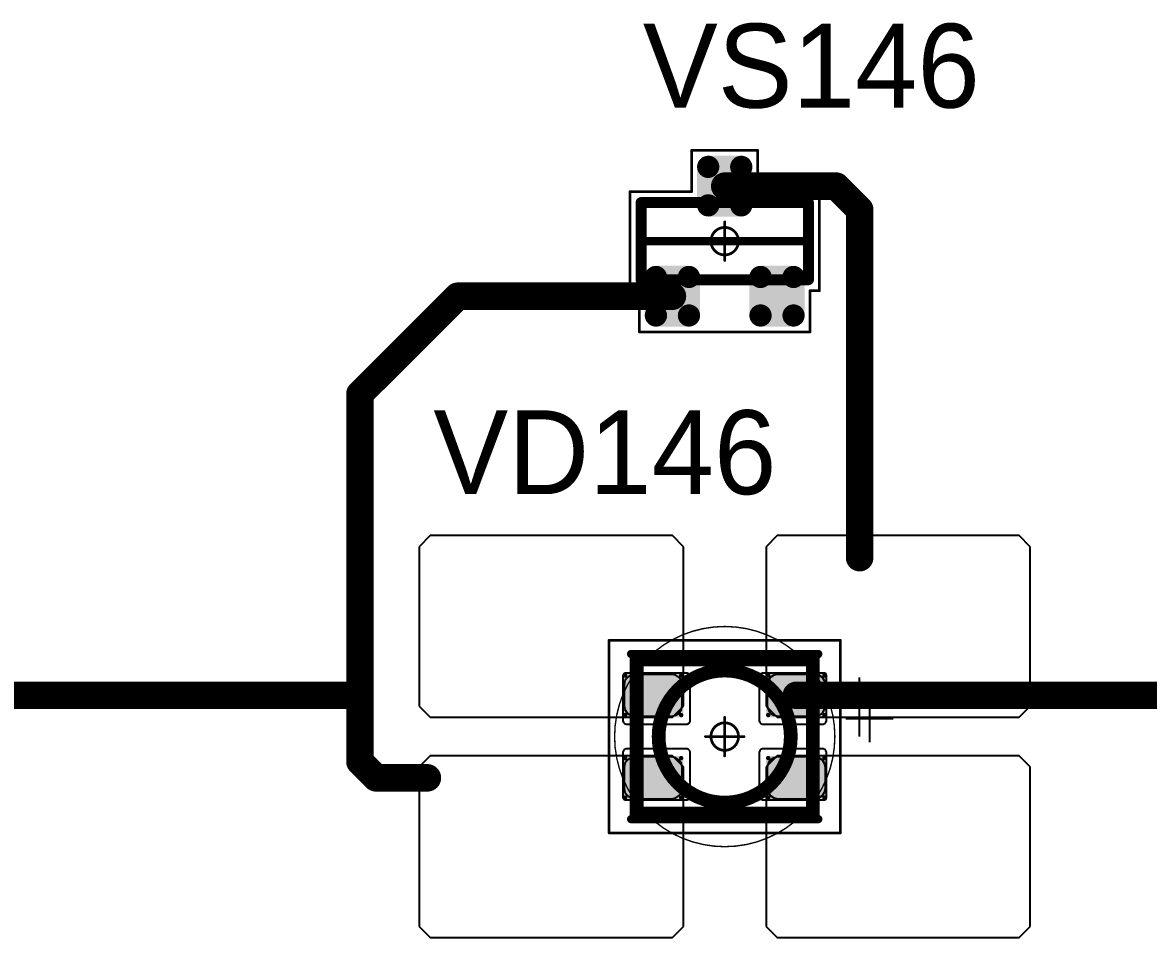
# Model space of a CAD drawing. Header units: millimetres. Extents: x 0 to 400, y 0 to 511.
# Drawn here: x 347.25 to 367.7, y 97.85 to 114.47 of the extents above; entities that cross this region are included whole.
import ezdxf

# ---------------------------------------------------------------- set-up
doc = ezdxf.new("R2010")
doc.units = ezdxf.units.MM
for name, color, linetype in [('Mechanical13', 56, 'Continuous'), ('Mechanical15', 56, 'Continuous'), ('Mechanical2', 216, 'Continuous'), ('TopLayer', 1, 'Continuous'), ('TopOverlay', 2, 'Continuous'), ('TopPaste', 8, 'Continuous'), ('TopSolder', 216, 'Continuous')]:
    doc.layers.add(name, color=color, linetype=linetype)

# ---------------------------------------------------------------- blocks, each defined once
blk = doc.blocks.new('SOT23_451')
at = {"layer": 'Mechanical13', "const_width": 0.2}
for points in [[(-0.7, 1.52), (0.7, 1.52)], [(-0.7, 1.52), (-0.7, -1.52)], [(0.7, 1.52), (0.7, -1.52)], [(-0.7, -1.52), (0.7, -1.52)]]:
    blk.add_lwpolyline(points, dxfattribs=at)
at = {"layer": 'Mechanical13', "const_width": 0.1}
for points in [[(-0.75, 1.52, 1), (-0.65, 1.52, 1)], [(-0.75, 1.52, 1), (-0.65, 1.52, 1)], [(0.65, 1.52, 1), (0.75, 1.52, 1)], [(0.65, 1.52, 1), (0.75, 1.52, 1)], [(-0.75, -1.52, 1), (-0.65, -1.52, 1)], [(-0.75, -1.52, 1), (-0.65, -1.52, 1)], [(0.65, -1.52, 1), (0.75, -1.52, 1)], [(0.65, -1.52, 1), (0.75, -1.52, 1)]]:
    blk.add_lwpolyline(points, format="xyb", close=True, dxfattribs=at)
at = {"layer": 'Mechanical15', "const_width": 0.05}
for points in [[(-0.9, 1.72), (-0.9, 1.55)], [(-0.9, 1.72), (0.9, 1.72)], [(0.9, 1.72), (0.9, 0.6)], [(-1.65, 1.55), (-1.65, -1.55)], [(-1.65, 1.55), (-0.9, 1.55)], [(0.9, 0.6), (1.65, 0.6)], [(1.65, 0.6), (1.65, -0.6)], [(0, 0.35), (0, -0.35)], [(-0.35, 0), (0.35, 0)], [(0.9, -0.6), (1.65, -0.6)], [(0.9, -0.6), (0.9, -1.72)], [(-1.65, -1.55), (-0.9, -1.55)], [(-0.9, -1.55), (-0.9, -1.72)], [(-0.9, -1.72), (0.9, -1.72)]]:
    blk.add_lwpolyline(points, dxfattribs=at)
at = {"layer": 'Mechanical15'}
for points, const_width in [([(-0.913, 1.72, 1), (-0.888, 1.72, 1)], 0.025), ([(-0.913, 1.72, 1), (-0.888, 1.72, 1)], 0.025), ([(0.888, 1.72, 1), (0.913, 1.72, 1)], 0.025), ([(0.888, 1.72, 1), (0.913, 1.72, 1)], 0.025), ([(-1.662, 1.55, 1), (-1.637, 1.55, 1)], 0.025), ([(-1.662, 1.55, 1), (-1.637, 1.55, 1)], 0.025), ([(-0.913, 1.55, 1), (-0.888, 1.55, 1)], 0.025), ([(-0.913, 1.55, 1), (-0.888, 1.55, 1)], 0.025), ([(0.888, 0.6, 1), (0.913, 0.6, 1)], 0.025), ([(0.888, 0.6, 1), (0.913, 0.6, 1)], 0.025), ([(1.637, 0.6, 1), (1.662, 0.6, 1)], 0.025), ([(1.637, 0.6, 1), (1.662, 0.6, 1)], 0.025), ([(0.25, 0, 1), (-0.25, 0, 1)], 0.05), ([(-0.012, 0.35, 1), (0.012, 0.35, 1)], 0.025), ([(-0.362, 0, 1), (-0.337, 0, 1)], 0.025), ([(-0.262, 0, 1), (-0.238, 0, 1)], 0.025), ([(0.238, 0, 1), (0.262, 0, 1)], 0.025), ([(0.337, 0, 1), (0.362, 0, 1)], 0.025), ([(-0.012, -0.35, 1), (0.012, -0.35, 1)], 0.025), ([(0.888, -0.6, 1), (0.913, -0.6, 1)], 0.025), ([(0.888, -0.6, 1), (0.913, -0.6, 1)], 0.025), ([(1.637, -0.6, 1), (1.662, -0.6, 1)], 0.025), ([(1.637, -0.6, 1), (1.662, -0.6, 1)], 0.025), ([(-1.662, -1.55, 1), (-1.637, -1.55, 1)], 0.025), ([(-1.662, -1.55, 1), (-1.637, -1.55, 1)], 0.025), ([(-0.913, -1.55, 1), (-0.888, -1.55, 1)], 0.025), ([(-0.913, -1.55, 1), (-0.888, -1.55, 1)], 0.025), ([(-0.913, -1.72, 1), (-0.888, -1.72, 1)], 0.025), ([(-0.913, -1.72, 1), (-0.888, -1.72, 1)], 0.025), ([(0.888, -1.72, 1), (0.913, -1.72, 1)], 0.025), ([(0.888, -1.72, 1), (0.913, -1.72, 1)], 0.025)]:
    blk.add_lwpolyline(points, format="xyb", close=True, dxfattribs=dict(at, const_width=const_width))
at = {"layer": 'TopLayer', "const_width": 0.1}
for points in [[(-1.4, 1.25, 1), (-1.3, 1.25, 1)], [(-0.7, 1.25, 1), (-0.6, 1.25, 1)], [(-1.4, 0.65, 1), (-1.3, 0.65, 1)], [(-0.7, 0.65, 1), (-0.6, 0.65, 1)], [(0.6, 0.3, 1), (0.7, 0.3, 1)], [(1.3, 0.3, 1), (1.4, 0.3, 1)], [(0.6, -0.3, 1), (0.7, -0.3, 1)], [(1.3, -0.3, 1), (1.4, -0.3, 1)], [(-1.4, -0.65, 1), (-1.3, -0.65, 1)], [(-0.7, -0.65, 1), (-0.6, -0.65, 1)], [(-1.4, -1.25, 1), (-1.3, -1.25, 1)], [(-0.7, -1.25, 1), (-0.6, -1.25, 1)]]:
    blk.add_lwpolyline(points, format="xyb", close=True, dxfattribs=at)
at = {"layer": 'TopLayer'}
for points in [[(-1.45, 1.25), (-1.45, 0.65), (-0.55, 1.25), (-0.55, 0.65)], [(-1.35, 1.35), (-1.35, 0.55), (-0.65, 1.35), (-0.65, 0.55)], [(0.55, 0.3), (0.55, -0.3), (1.45, 0.3), (1.45, -0.3)], [(0.65, 0.4), (0.65, -0.4), (1.35, 0.4), (1.35, -0.4)], [(-1.35, -0.55), (-1.35, -1.35), (-0.65, -0.55), (-0.65, -1.35)], [(-1.45, -0.65), (-1.45, -1.25), (-0.55, -0.65), (-0.55, -1.25)]]:
    blk.add_solid(points, dxfattribs=at)
at = {"layer": 'TopOverlay', "const_width": 0.15}
blk.add_lwpolyline([(0, 1.5), (0, -1.5)], dxfattribs=at)
at = {"layer": 'TopOverlay', "const_width": 0.075}
for points in [[(-0.038, 1.5, 1), (0.038, 1.5, 1)], [(-0.038, -1.5, 1), (0.038, -1.5, 1)]]:
    blk.add_lwpolyline(points, format="xyb", close=True, dxfattribs=at)
at = {"layer": 'TopPaste', "const_width": 0.075}
for points in [[(-1.387, 1.25, 1), (-1.313, 1.25, 1)], [(-0.687, 1.25, 1), (-0.613, 1.25, 1)], [(-1.387, 0.65, 1), (-1.313, 0.65, 1)], [(-0.687, 0.65, 1), (-0.613, 0.65, 1)], [(0.613, 0.3, 1), (0.687, 0.3, 1)], [(1.313, 0.3, 1), (1.387, 0.3, 1)], [(0.613, -0.3, 1), (0.687, -0.3, 1)], [(1.313, -0.3, 1), (1.387, -0.3, 1)], [(-1.387, -0.65, 1), (-1.313, -0.65, 1)], [(-0.687, -0.65, 1), (-0.613, -0.65, 1)], [(-1.387, -1.25, 1), (-1.313, -1.25, 1)], [(-0.687, -1.25, 1), (-0.613, -1.25, 1)]]:
    blk.add_lwpolyline(points, format="xyb", close=True, dxfattribs=at)
at = {"layer": 'TopPaste'}
for points in [[(-1.425, 1.25), (-1.425, 0.65), (-0.575, 1.25), (-0.575, 0.65)], [(-1.35, 1.325), (-1.35, 0.575), (-0.65, 1.325), (-0.65, 0.575)], [(0.575, 0.3), (0.575, -0.3), (1.425, 0.3), (1.425, -0.3)], [(0.65, 0.375), (0.65, -0.375), (1.35, 0.375), (1.35, -0.375)], [(-1.35, -0.575), (-1.35, -1.325), (-0.65, -0.575), (-0.65, -1.325)], [(-1.425, -0.65), (-1.425, -1.25), (-0.575, -0.65), (-0.575, -1.25)]]:
    blk.add_solid(points, dxfattribs=at)
at = {"layer": 'TopSolder', "const_width": 0.202}
for points in [[(-1.451, 1.25, 1), (-1.249, 1.25, 1)], [(-0.751, 1.25, 1), (-0.549, 1.25, 1)], [(-1.451, 0.65, 1), (-1.249, 0.65, 1)], [(-0.751, 0.65, 1), (-0.549, 0.65, 1)], [(0.549, 0.3, 1), (0.751, 0.3, 1)], [(1.249, 0.3, 1), (1.451, 0.3, 1)], [(0.549, -0.3, 1), (0.751, -0.3, 1)], [(1.249, -0.3, 1), (1.451, -0.3, 1)], [(-1.451, -0.65, 1), (-1.249, -0.65, 1)], [(-0.751, -0.65, 1), (-0.549, -0.65, 1)], [(-1.451, -1.25, 1), (-1.249, -1.25, 1)], [(-0.751, -1.25, 1), (-0.549, -1.25, 1)]]:
    blk.add_lwpolyline(points, format="xyb", close=True, dxfattribs=at)
at = {"layer": 'TopSolder'}
for points in [[(-1.35, 1.452), (-1.35, 0.448), (-0.65, 1.452), (-0.65, 0.448)], [(-1.552, 1.25), (-1.552, 0.65), (-0.448, 1.25), (-0.448, 0.65)], [(0.65, 0.502), (0.65, -0.502), (1.35, 0.502), (1.35, -0.502)], [(0.448, 0.3), (0.448, -0.3), (1.552, 0.3), (1.552, -0.3)], [(-1.35, -0.448), (-1.35, -1.452), (-0.65, -0.448), (-0.65, -1.452)], [(-1.552, -0.65), (-1.552, -1.25), (-0.448, -0.65), (-0.448, -1.25)]]:
    blk.add_solid(points, dxfattribs=at)
blk = doc.blocks.new('E65F_655')
at = {"layer": 'Mechanical13'}
for p, q in [((2.441, 1.071), (2.441, 0)), ((1.905, 0.536), (2.976, 0.536))]:
    blk.add_line(p, q, dxfattribs=at)
at = {"layer": 'Mechanical13', "const_width": 0.25}
for points in [[(-1.6, -1.4), (-1.6, 1.4)], [(-1.6, 1.4), (1.6, 1.4)], [(1.6, -1.4), (1.6, 1.4)], [(-1.6, -1.4), (1.6, -1.4)]]:
    blk.add_lwpolyline(points, dxfattribs=at)
at = {"layer": 'Mechanical13'}
for points, const_width in [([(-1.663, 1.4, 1), (-1.538, 1.4, 1)], 0.125), ([(-1.663, 1.4, 1), (-1.538, 1.4, 1)], 0.125), ([(1.537, 1.4, 1), (1.662, 1.4, 1)], 0.125), ([(1.537, 1.4, 1), (1.662, 1.4, 1)], 0.125), ([(1.2, 0, 1), (-1.2, 0, 1)], 0.25), ([(-1.263, 0, 1), (-1.138, 0, 1)], 0.125), ([(1.137, 0, 1), (1.262, 0, 1)], 0.125), ([(-1.663, -1.4, 1), (-1.538, -1.4, 1)], 0.125), ([(-1.663, -1.4, 1), (-1.538, -1.4, 1)], 0.125), ([(1.537, -1.4, 1), (1.662, -1.4, 1)], 0.125), ([(1.537, -1.4, 1), (1.662, -1.4, 1)], 0.125)]:
    blk.add_lwpolyline(points, format="xyb", close=True, dxfattribs=dict(at, const_width=const_width))
at = {"layer": 'Mechanical15', "const_width": 0.05}
for points in [[(-2.1, 1.75), (2.1, 1.75)], [(-2.1, -1.75), (-2.1, 1.75)], [(2.1, -1.75), (2.1, 1.75)], [(0, -0.35), (0, 0.35)], [(0, -0.35), (0, 0.35)], [(-0.35, 0), (0.35, 0)], [(-0.35, 0), (0.35, 0)], [(-2.1, -1.75), (2.1, -1.75)]]:
    blk.add_lwpolyline(points, dxfattribs=at)
at = {"layer": 'Mechanical15'}
for points, const_width in [([(-2.113, 1.75, 1), (-2.088, 1.75, 1)], 0.025), ([(-2.113, 1.75, 1), (-2.088, 1.75, 1)], 0.025), ([(2.087, 1.75, 1), (2.112, 1.75, 1)], 0.025), ([(2.087, 1.75, 1), (2.112, 1.75, 1)], 0.025), ([(0.25, 0, 1), (-0.25, 0, 1)], 0.05), ([(0.25, 0, 1), (-0.25, 0, 1)], 0.05), ([(-0.013, 0.35, 1), (0.012, 0.35, 1)], 0.025), ([(-0.013, 0.35, 1), (0.012, 0.35, 1)], 0.025), ([(-0.363, 0, 1), (-0.338, 0, 1)], 0.025), ([(-0.363, 0, 1), (-0.338, 0, 1)], 0.025), ([(-0.263, 0, 1), (-0.238, 0, 1)], 0.025), ([(-0.263, 0, 1), (-0.238, 0, 1)], 0.025), ([(0.237, 0, 1), (0.262, 0, 1)], 0.025), ([(0.237, 0, 1), (0.262, 0, 1)], 0.025), ([(0.337, 0, 1), (0.362, 0, 1)], 0.025), ([(0.337, 0, 1), (0.362, 0, 1)], 0.025), ([(-0.013, -0.35, 1), (0.012, -0.35, 1)], 0.025), ([(-0.013, -0.35, 1), (0.012, -0.35, 1)], 0.025), ([(-2.113, -1.75, 1), (-2.088, -1.75, 1)], 0.025), ([(-2.113, -1.75, 1), (-2.088, -1.75, 1)], 0.025), ([(2.087, -1.75, 1), (2.112, -1.75, 1)], 0.025), ([(2.087, -1.75, 1), (2.112, -1.75, 1)], 0.025)]:
    blk.add_lwpolyline(points, format="xyb", close=True, dxfattribs=dict(at, const_width=const_width))
at = {"layer": 'TopLayer'}
for p, q in [((-5.35, 3.65), (-5.55, 3.45)), ((-0.95, 3.65), (-5.35, 3.65)), ((-5.35, 3.65), (-5.35, 3.65)), ((-0.75, 3.45), (-0.95, 3.65)), ((0.95, 3.65), (0.75, 3.45)), ((5.35, 3.65), (0.95, 3.65)), ((0.95, 3.65), (0.95, 3.65)), ((5.55, 3.45), (5.35, 3.65)), ((-5.55, 3.45), (-5.55, 3.45)), ((-5.55, 3.45), (-5.55, 0.55)), ((-0.75, 0.55), (-0.75, 3.45)), ((0.75, 3.45), (0.75, 3.45)), ((0.75, 3.45), (0.75, 0.55)), ((5.55, 0.55), (5.55, 3.45)), ((-5.55, 0.55), (-5.35, 0.35)), ((-0.95, 0.35), (-0.75, 0.55)), ((0.75, 0.55), (0.95, 0.35)), ((5.35, 0.35), (5.55, 0.55)), ((-5.35, 0.35), (-0.95, 0.35)), ((0.95, 0.35), (5.35, 0.35)), ((-5.35, -0.35), (-5.55, -0.55)), ((-0.95, -0.35), (-5.35, -0.35)), ((-5.35, -0.35), (-5.35, -0.35)), ((-0.75, -0.55), (-0.95, -0.35)), ((0.95, -0.35), (0.75, -0.55)), ((5.35, -0.35), (0.95, -0.35)), ((0.95, -0.35), (0.95, -0.35)), ((5.55, -0.55), (5.35, -0.35)), ((-5.55, -0.55), (-5.55, -0.55)), ((-5.55, -0.55), (-5.55, -3.45)), ((-0.75, -3.45), (-0.75, -0.55)), ((0.75, -0.55), (0.75, -0.55)), ((0.75, -0.55), (0.75, -3.45)), ((5.55, -3.45), (5.55, -0.55)), ((-5.55, -3.45), (-5.35, -3.65)), ((-0.95, -3.65), (-0.75, -3.45)), ((0.75, -3.45), (0.95, -3.65)), ((5.35, -3.65), (5.55, -3.45)), ((-5.35, -3.65), (-0.95, -3.65)), ((0.95, -3.65), (5.35, -3.65))]:
    blk.add_line(p, q, dxfattribs=at)
at = {"layer": 'TopLayer', "const_width": 0.04}
for points in [[(-1.83, 1.11, 1), (-1.79, 1.11, 1)], [(-0.81, 1.11, 1), (-0.77, 1.11, 1)], [(0.77, 1.11, 1), (0.81, 1.11, 1)], [(1.79, 1.11, 1), (1.83, 1.11, 1)], [(-1.83, 0.39, 1), (-1.79, 0.39, 1)], [(-0.81, 0.39, 1), (-0.77, 0.39, 1)], [(0.77, 0.39, 1), (0.81, 0.39, 1)], [(1.79, 0.39, 1), (1.83, 0.39, 1)], [(-1.83, -0.39, 1), (-1.79, -0.39, 1)], [(-0.81, -0.39, 1), (-0.77, -0.39, 1)], [(0.77, -0.39, 1), (0.81, -0.39, 1)], [(1.79, -0.39, 1), (1.83, -0.39, 1)], [(-1.83, -1.11, 1), (-1.79, -1.11, 1)], [(-0.81, -1.11, 1), (-0.77, -1.11, 1)], [(0.77, -1.11, 1), (0.81, -1.11, 1)], [(1.79, -1.11, 1), (1.83, -1.11, 1)]]:
    blk.add_lwpolyline(points, format="xyb", close=True, dxfattribs=at)
at = {"layer": 'TopLayer'}
for points in [[(-1.85, 1.11), (-1.85, 0.39), (-0.75, 1.11), (-0.75, 0.39)], [(-1.81, 1.15), (-1.81, 0.35), (-0.79, 1.15), (-0.79, 0.35)], [(0.75, 1.11), (0.75, 0.39), (1.85, 1.11), (1.85, 0.39)], [(0.79, 1.15), (0.79, 0.35), (1.81, 1.15), (1.81, 0.35)], [(-1.85, -0.39), (-1.85, -1.11), (-0.75, -0.39), (-0.75, -1.11)], [(-1.81, -0.35), (-1.81, -1.15), (-0.79, -0.35), (-0.79, -1.15)], [(0.75, -0.39), (0.75, -1.11), (1.85, -0.39), (1.85, -1.11)], [(0.79, -0.35), (0.79, -1.15), (1.81, -0.35), (1.81, -1.15)]]:
    blk.add_solid(points, dxfattribs=at)
at = {"layer": 'TopOverlay'}
for p, q in [((2.628, 0.757), (2.628, -0.1)), ((2.2, 0.328), (3.057, 0.328))]:
    blk.add_line(p, q, dxfattribs=at)
at = {"layer": 'TopOverlay', "const_width": 0.15}
for points in [[(-1.7, 1.5), (1.7, 1.5)], [(-1.7, -1.5), (1.7, -1.5)]]:
    blk.add_lwpolyline(points, dxfattribs=at)
at = {"layer": 'TopOverlay', "const_width": 0.075}
for points in [[(-1.738, 1.5, 1), (-1.663, 1.5, 1)], [(1.662, 1.5, 1), (1.737, 1.5, 1)], [(-1.738, -1.5, 1), (-1.663, -1.5, 1)], [(1.662, -1.5, 1), (1.737, -1.5, 1)]]:
    blk.add_lwpolyline(points, format="xyb", close=True, dxfattribs=at)
at = {"layer": 'TopPaste'}
for p, q in [((-1.773, 1.073), (-1.814, 1.011)), ((-1.711, 1.114), (-1.773, 1.073)), ((-1.638, 1.129), (-1.711, 1.114)), ((-0.963, 1.129), (-1.638, 1.129)), ((-0.889, 1.114), (-0.963, 1.129)), ((-0.827, 1.073), (-0.889, 1.114)), ((-0.786, 1.011), (-0.827, 1.073)), ((0.827, 1.073), (0.786, 1.011)), ((0.889, 1.114), (0.827, 1.073)), ((0.962, 1.129), (0.889, 1.114)), ((1.637, 1.129), (0.962, 1.129)), ((1.711, 1.114), (1.637, 1.129)), ((1.773, 1.073), (1.711, 1.114)), ((1.814, 1.011), (1.773, 1.073)), ((-1.814, 1.011), (-1.829, 0.938)), ((-1.829, 0.938), (-1.829, 0.563)), ((-0.771, 0.938), (-0.786, 1.011)), ((-0.771, 0.563), (-0.771, 0.938)), ((0.786, 1.011), (0.771, 0.938)), ((0.771, 0.938), (0.771, 0.563)), ((1.829, 0.938), (1.814, 1.011)), ((1.829, 0.563), (1.829, 0.938)), ((-1.829, 0.563), (-1.814, 0.489)), ((-1.814, 0.489), (-1.773, 0.427)), ((-1.773, 0.427), (-1.711, 0.386)), ((-0.889, 0.386), (-0.827, 0.427)), ((-0.827, 0.427), (-0.786, 0.489)), ((-0.786, 0.489), (-0.771, 0.563)), ((0.771, 0.563), (0.786, 0.489)), ((0.786, 0.489), (0.827, 0.427)), ((0.827, 0.427), (0.889, 0.386)), ((1.711, 0.386), (1.773, 0.427)), ((1.773, 0.427), (1.814, 0.489)), ((1.814, 0.489), (1.829, 0.563)), ((-1.711, 0.386), (-1.638, 0.371)), ((-1.638, 0.371), (-0.963, 0.371)), ((-0.963, 0.371), (-0.889, 0.386)), ((0.889, 0.386), (0.962, 0.371)), ((0.962, 0.371), (1.637, 0.371)), ((1.637, 0.371), (1.711, 0.386)), ((-1.711, -0.386), (-1.773, -0.427)), ((-1.638, -0.371), (-1.711, -0.386)), ((-0.963, -0.371), (-1.638, -0.371)), ((-0.889, -0.386), (-0.963, -0.371)), ((-0.827, -0.427), (-0.889, -0.386)), ((0.889, -0.386), (0.827, -0.427)), ((0.962, -0.371), (0.889, -0.386)), ((1.637, -0.371), (0.962, -0.371)), ((1.711, -0.386), (1.637, -0.371)), ((1.773, -0.427), (1.711, -0.386)), ((-1.814, -0.489), (-1.829, -0.563)), ((-1.829, -0.563), (-1.829, -0.938)), ((-1.773, -0.427), (-1.814, -0.489)), ((-0.786, -0.489), (-0.827, -0.427)), ((-0.771, -0.563), (-0.786, -0.489)), ((-0.771, -0.938), (-0.771, -0.563)), ((0.786, -0.489), (0.771, -0.563)), ((0.771, -0.563), (0.771, -0.938)), ((0.827, -0.427), (0.786, -0.489)), ((1.814, -0.489), (1.773, -0.427)), ((1.829, -0.563), (1.814, -0.489)), ((1.829, -0.938), (1.829, -0.563)), ((-1.829, -0.938), (-1.814, -1.011)), ((-1.814, -1.011), (-1.773, -1.073)), ((-0.827, -1.073), (-0.786, -1.011)), ((-0.786, -1.011), (-0.771, -0.938)), ((0.771, -0.938), (0.786, -1.011)), ((0.786, -1.011), (0.827, -1.073)), ((1.773, -1.073), (1.814, -1.011)), ((1.814, -1.011), (1.829, -0.938)), ((-1.773, -1.073), (-1.711, -1.114)), ((-1.711, -1.114), (-1.638, -1.129)), ((-1.638, -1.129), (-0.963, -1.129)), ((-0.963, -1.129), (-0.889, -1.114)), ((-0.889, -1.114), (-0.827, -1.073)), ((0.827, -1.073), (0.889, -1.114)), ((0.889, -1.114), (0.962, -1.129)), ((0.962, -1.129), (1.637, -1.129)), ((1.637, -1.129), (1.711, -1.114)), ((1.711, -1.114), (1.773, -1.073))]:
    blk.add_line(p, q, dxfattribs=at)
at = {"layer": 'TopSolder'}
for p, q in [((-1.842, 1.129), (-1.85, 1.111)), ((-1.85, 1.111), (-1.85, 1.101)), ((-1.85, 1.101), (-1.85, 1.101)), ((-1.85, 1.101), (-1.85, 0.301)), ((-1.828, 1.143), (-1.842, 1.129)), ((-1.81, 1.151), (-1.828, 1.143)), ((-1.8, 1.151), (-1.81, 1.151)), ((-0.7, 1.151), (-1.8, 1.151)), ((-0.685, 1.151), (-0.7, 1.151)), ((-0.7, 1.151), (-0.7, 1.151)), ((-0.658, 1.139), (-0.685, 1.151)), ((-0.636, 1.118), (-0.658, 1.139)), ((-0.625, 1.09), (-0.636, 1.118)), ((-0.625, 1.076), (-0.625, 1.09)), ((-0.625, 0.301), (-0.625, 1.076)), ((0.636, 1.118), (0.625, 1.09)), ((0.625, 1.09), (0.625, 1.076)), ((0.625, 1.076), (0.625, 1.076)), ((0.625, 1.076), (0.625, 0.301)), ((0.657, 1.139), (0.636, 1.118)), ((0.685, 1.151), (0.657, 1.139)), ((0.7, 1.151), (0.685, 1.151)), ((1.8, 1.151), (0.7, 1.151)), ((1.81, 1.151), (1.8, 1.151)), ((1.8, 1.151), (1.8, 1.151)), ((1.828, 1.143), (1.81, 1.151)), ((1.842, 1.129), (1.828, 1.143)), ((1.85, 1.111), (1.842, 1.129)), ((1.85, 1.101), (1.85, 1.111)), ((1.85, 0.301), (1.85, 1.101)), ((-1.85, 0.301), (-1.85, 0.286)), ((-1.85, 0.286), (-1.839, 0.258)), ((-1.839, 0.258), (-1.818, 0.237)), ((-1.818, 0.237), (-1.79, 0.226)), ((-1.79, 0.226), (-1.775, 0.226)), ((-1.775, 0.226), (-1.775, 0.226)), ((-1.775, 0.226), (-0.7, 0.226)), ((-0.7, 0.226), (-0.685, 0.226)), ((-0.685, 0.226), (-0.658, 0.237)), ((-0.658, 0.237), (-0.636, 0.258)), ((-0.636, 0.258), (-0.625, 0.286)), ((-0.625, 0.286), (-0.625, 0.301)), ((-0.625, 0.301), (-0.625, 0.301)), ((0.625, 0.301), (0.625, 0.286)), ((0.625, 0.286), (0.636, 0.258)), ((0.636, 0.258), (0.657, 0.237)), ((0.657, 0.237), (0.685, 0.226)), ((0.685, 0.226), (0.7, 0.226)), ((0.7, 0.226), (0.7, 0.226)), ((0.7, 0.226), (1.775, 0.226)), ((1.775, 0.226), (1.79, 0.226)), ((1.79, 0.226), (1.817, 0.237)), ((1.817, 0.237), (1.839, 0.258)), ((1.839, 0.258), (1.85, 0.286)), ((1.85, 0.286), (1.85, 0.301)), ((1.85, 0.301), (1.85, 0.301)), ((-1.839, -0.257), (-1.85, -0.285)), ((-1.85, -0.285), (-1.85, -0.299)), ((-1.85, -0.299), (-1.85, -0.299)), ((-1.85, -0.299), (-1.85, -1.099)), ((-1.818, -0.236), (-1.839, -0.257)), ((-1.79, -0.224), (-1.818, -0.236)), ((-1.775, -0.224), (-1.79, -0.224)), ((-0.7, -0.224), (-1.775, -0.224)), ((-0.685, -0.224), (-0.7, -0.224)), ((-0.7, -0.224), (-0.7, -0.224)), ((-0.658, -0.236), (-0.685, -0.224)), ((-0.636, -0.257), (-0.658, -0.236)), ((-0.625, -0.285), (-0.636, -0.257)), ((-0.625, -0.299), (-0.625, -0.285)), ((-0.625, -1.074), (-0.625, -0.299)), ((0.636, -0.257), (0.625, -0.285)), ((0.625, -0.285), (0.625, -0.299)), ((0.625, -0.299), (0.625, -0.299)), ((0.625, -0.299), (0.625, -1.074)), ((0.657, -0.236), (0.636, -0.257)), ((0.685, -0.224), (0.657, -0.236)), ((0.7, -0.224), (0.685, -0.224)), ((1.775, -0.224), (0.7, -0.224)), ((1.79, -0.224), (1.775, -0.224)), ((1.775, -0.224), (1.775, -0.224)), ((1.817, -0.236), (1.79, -0.224)), ((1.839, -0.257), (1.817, -0.236)), ((1.85, -0.285), (1.839, -0.257)), ((1.85, -0.299), (1.85, -0.285)), ((1.85, -1.099), (1.85, -0.299)), ((-1.85, -1.099), (-1.85, -1.109)), ((-1.85, -1.109), (-1.842, -1.128)), ((-1.842, -1.128), (-1.828, -1.142)), ((-1.828, -1.142), (-1.81, -1.149)), ((-1.81, -1.149), (-1.8, -1.149)), ((-1.8, -1.149), (-0.7, -1.149)), ((-1.8, -1.149), (-1.8, -1.149)), ((-0.7, -1.149), (-0.685, -1.149)), ((-0.685, -1.149), (-0.658, -1.138)), ((-0.658, -1.138), (-0.636, -1.117)), ((-0.636, -1.117), (-0.625, -1.089)), ((-0.625, -1.089), (-0.625, -1.074)), ((-0.625, -1.074), (-0.625, -1.074)), ((0.625, -1.074), (0.625, -1.089)), ((0.625, -1.089), (0.636, -1.117)), ((0.636, -1.117), (0.657, -1.138)), ((0.657, -1.138), (0.685, -1.149)), ((0.685, -1.149), (0.7, -1.149)), ((0.7, -1.149), (1.8, -1.149)), ((0.7, -1.149), (0.7, -1.149)), ((1.8, -1.149), (1.81, -1.149)), ((1.81, -1.149), (1.828, -1.142)), ((1.828, -1.142), (1.842, -1.128)), ((1.842, -1.128), (1.85, -1.109)), ((1.85, -1.109), (1.85, -1.099)), ((1.85, -1.099), (1.85, -1.099))]:
    blk.add_line(p, q, dxfattribs=at)

msp = doc.modelspace()

# ---------------------------------------------------------------- linework, layer by layer
at = {"layer": 'Mechanical2'}
for points, const_width in [([(362, 101.5, 1), (358, 101.5, 1)], 0.0254), ([(360, 103.5, 1), (360, 103.5, 1)], 0.0005), ([(357.994, 101.5, 1), (358.006, 101.5, 1)], 0.0127), ([(358, 101.5, 1), (358, 101.5, 1)], 0.0005), ([(361.994, 101.5, 1), (362.006, 101.5, 1)], 0.0127), ([(362, 101.5, 1), (362, 101.5, 1)], 0.0005), ([(360, 99.5, 1), (360, 99.5, 1)], 0.0005)]:
    msp.add_lwpolyline(points, format="xyb", close=True, dxfattribs=dict(at, const_width=const_width))
at = {"layer": 'Mechanical2', "const_width": 0.001}
for points in [[(360, 99.5), (360, 103.5)], [(358, 101.5), (362, 101.5)]]:
    msp.add_lwpolyline(points, dxfattribs=at)
at = {"layer": 'TopLayer', "const_width": 0.5}
for points in [[(360, 111.5), (362.025, 111.5)], [(362.025, 111.5), (362.45, 111.075)], [(362.45, 104.75), (362.45, 111.075)], [(353.375, 107.725), (355.15, 109.5)], [(355.15, 109.5), (359.05, 109.5)], [(353.375, 101.043), (353.375, 107.725)], [(341.3, 102.25), (353.375, 102.25)], [(361.3, 102.25), (373.375, 102.25)], [(353.375, 101.043), (353.668, 100.75)], [(353.668, 100.75), (354.6, 100.75)]]:
    msp.add_lwpolyline(points, dxfattribs=at)
at = {"layer": 'TopLayer', "const_width": 0.25}
for points in [[(359.875, 111.5, 1), (360.125, 111.5, 1)], [(361.9, 111.5, 1), (362.15, 111.5, 1)], [(361.9, 111.5, 1), (362.15, 111.5, 1)], [(362.325, 111.075, 1), (362.575, 111.075, 1)], [(362.325, 111.075, 1), (362.575, 111.075, 1)], [(355.025, 109.5, 1), (355.275, 109.5, 1)], [(355.025, 109.5, 1), (355.275, 109.5, 1)], [(358.925, 109.5, 1), (359.175, 109.5, 1)], [(353.25, 107.725, 1), (353.5, 107.725, 1)], [(353.25, 107.725, 1), (353.5, 107.725, 1)], [(362.325, 104.75, 1), (362.575, 104.75, 1)], [(353.25, 102.25, 1), (353.5, 102.25, 1)], [(361.175, 102.25, 1), (361.425, 102.25, 1)], [(353.25, 101.043, 1), (353.5, 101.043, 1)], [(353.25, 101.043, 1), (353.5, 101.043, 1)], [(353.543, 100.75, 1), (353.793, 100.75, 1)], [(353.543, 100.75, 1), (353.793, 100.75, 1)], [(354.475, 100.75, 1), (354.725, 100.75, 1)]]:
    msp.add_lwpolyline(points, format="xyb", close=True, dxfattribs=at)

# ---------------------------------------------------------------- block references
for name, p, rotation in [('SOT23_451', (360, 110.5), 90), ('E65F_655', (360, 101.5), 360)]:
    msp.add_blockref(name, p, dxfattribs=dict(rotation=rotation))

# ---------------------------------------------------------------- texts
at = {"layer": 'TopOverlay'}
for s, p in [('VS146', (358.514, 112.926)), ('VD146', (354.708, 105.904))]:
    msp.add_text(s, height=1.524, dxfattribs=at).set_placement(p)

doc.saveas('drawing.dxf')
